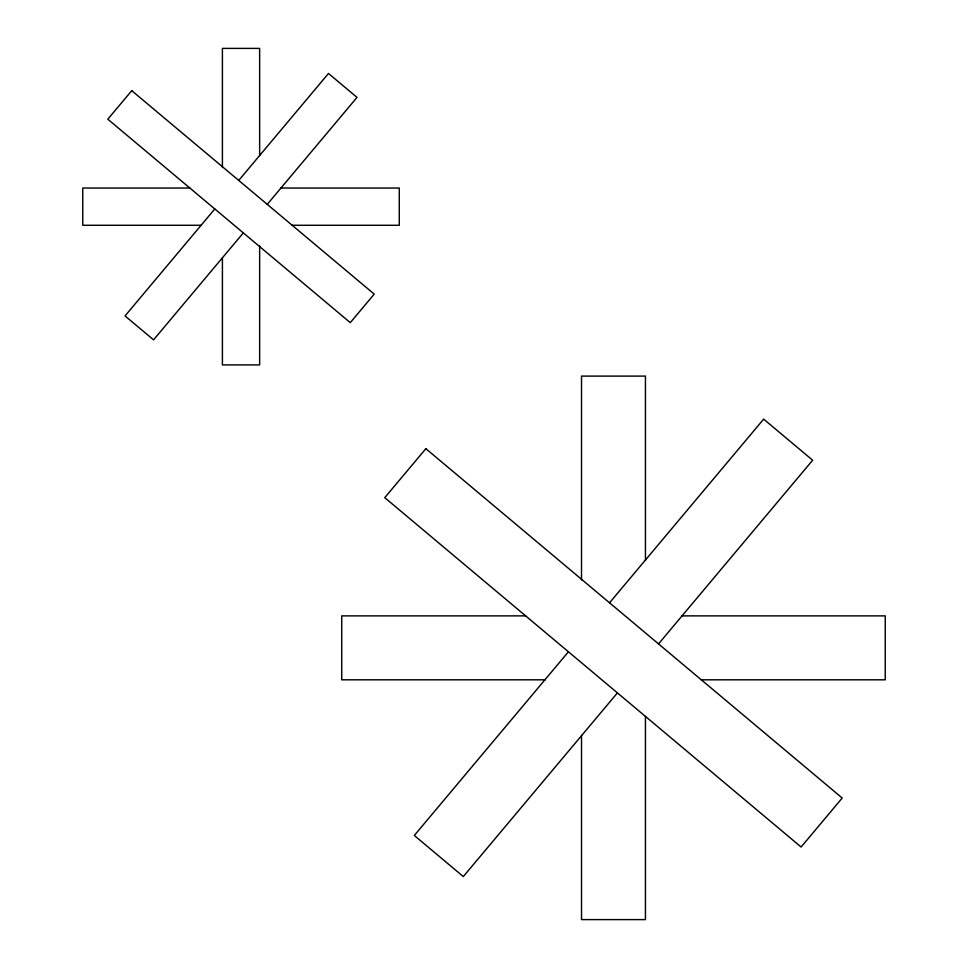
<?xml version="1.0" encoding="UTF-8"?>
<svg xmlns="http://www.w3.org/2000/svg" width="968" height="968" viewBox="0 0 968 968"><rect width="100%" height="100%" fill="white"/><g stroke="black" fill="none" stroke-linecap="round" stroke-linejoin="round"><path stroke-width="1.45" d="M214.799 208.955L125.041 315.919L153.561 339.853L243.319 232.889M238.733 180.423L328.491 73.459L357.01 97.393L267.253 204.357M568.434 651.791L414.316 835.469L463.297 876.572L617.427 692.894M609.538 602.81L763.667 419.132L812.648 460.224L658.518 643.914M189.873 188.034L82.764 188.034L82.764 225.278L201.38 225.278M280.659 188.034L399.276 188.034L399.276 225.278L292.179 225.278M525.709 615.878L341.728 615.878L341.728 679.814L545.323 679.814M681.641 615.878L885.236 615.878L885.236 679.814L701.255 679.814M645.45 560.29L645.45 376.104L581.514 376.104L581.514 579.917M645.45 716.417L645.45 919.6L581.514 919.6L581.514 735.414M259.642 155.497L259.642 48.4L222.41 48.4L222.41 167.464M259.642 245.836L259.642 364.912L222.41 364.912L222.41 257.803M131.757 90.665L107.823 119.197L350.283 322.646L374.217 294.115L131.757 90.665M425.859 448.68L384.756 497.661L801.105 847.024L842.208 798.031L425.859 448.68"/></g></svg>
